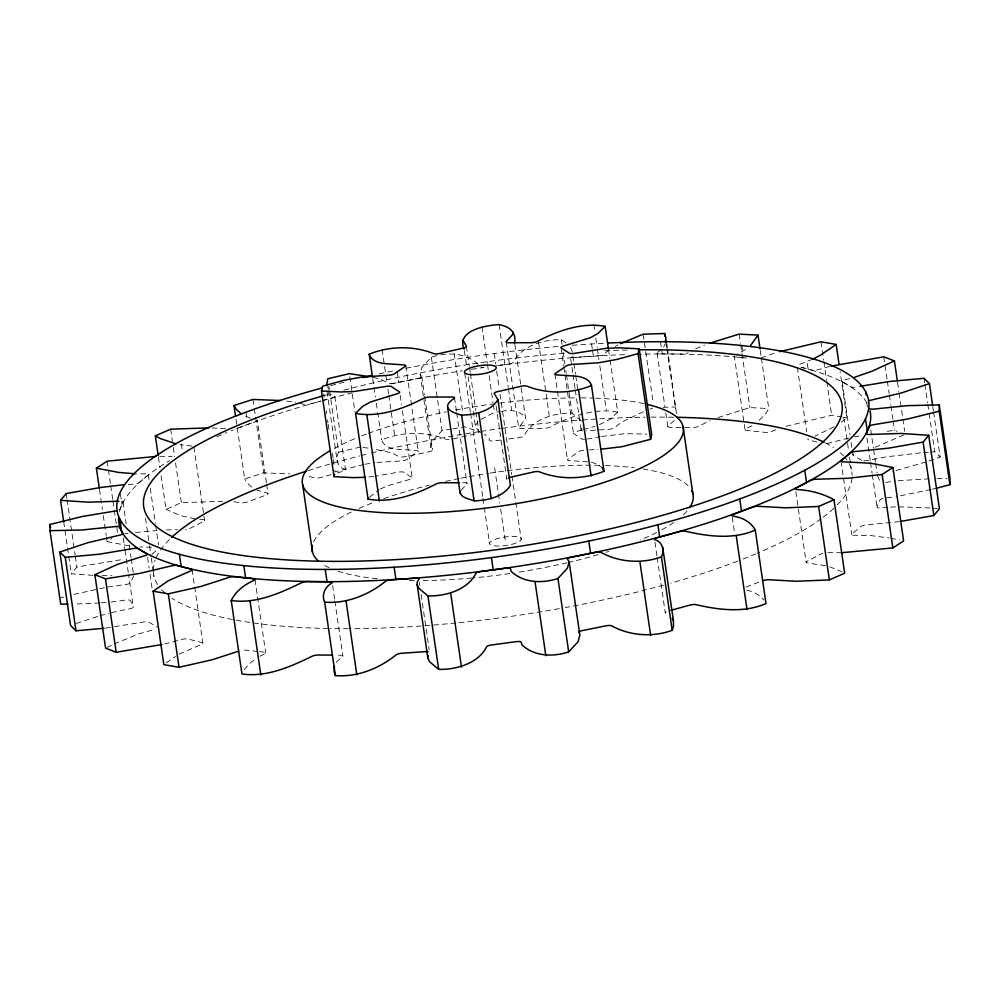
<?xml version="1.0" encoding="UTF-8"?>
<svg xmlns="http://www.w3.org/2000/svg" width="1000" height="1000" viewBox="0 0 1000 1000"><rect width="100%" height="100%" fill="white"/><g stroke="black" fill="none" stroke-linecap="round" stroke-linejoin="round"><path stroke-width="0.75" stroke-dasharray="5 3.75" d="M676.438 413.462L667.625 349.487M453.125 438.95L474.7 434.038A5.038 1.338 -8.3 0 0 478.9 431.938L475.312 425.725L477.887 421.838M329.6 391L338.537 452.212C335.25 458.55 337.562 467.5 345.062 469.312A5.038 1.338 -8.3 0 1 342.638 471.425L336.9 473.013M119.125 509.913A5.038 1.338 -8.3 0 0 119.987 509.137L123 502.212A5.038 1.338 -8.3 0 0 121.275 501.175M133.725 575.662L130.7 582.587A5.038 1.338 -8.3 0 1 125.337 584.562L106.975 587.163M887.9 507.325L881.062 507.887A5.038 1.338 -8.3 0 1 877 506.875L880.013 499.95A5.038 1.338 -8.3 0 1 885.375 497.975L895.113 496.812M663.7 346.912L664.975 344.15M761.388 358.062L768.763 408.562L766.475 412.738L758.238 421.362M582.675 430.913A5.038 1.338 -8.3 0 1 581.087 429.837L582.225 427.95M610.062 360.05L617.65 412.075L610.475 419.125L597.812 425.45M93.038 575.337L71.287 573.8L76.875 567L124.213 559.237M336.3 662.175L342.413 656.663A5.038 1.338 -8.3 0 0 340.037 655.188L335.438 655.15M674.412 420.363L668.3 425.875A5.038 1.338 -8.3 0 0 670.675 427.362L692.125 427.525A5.038 1.338 -8.3 0 0 698.95 426.125L709.85 420.65M244.237 669.8L249.3 663.8L256.65 658.125M369.513 497.275L379.137 489.6M461.163 490.288L466.925 483.925A5.038 1.338 -8.3 0 0 463.488 482.725L460.562 482.725M478.125 364.275C465.513 352.488 447.025 352 431.325 357.175L421.825 367.5L420.15 373.975L430.863 447.425L432.5 449.8A5.038 1.338 -8.3 0 1 428.55 451.925L404.975 456.662A5.038 1.338 -8.3 0 1 398.787 456.587L391.875 452.912L373.475 448.925M451.175 429.1L442.05 430.625L432.537 440.95L430.863 447.425M152.075 554.163L158.588 548.675M166.1 662.913L175.487 656.462M841.237 422.25L846.862 417.875L840.163 371.975M661.538 349.487L657.588 352.425A5.038 1.338 -8.3 0 0 659.963 353.913L681.413 354.075A5.038 1.338 -8.3 0 0 688.238 352.675M609.05 349.888L604.025 354.113A5.038 1.338 -8.3 0 1 597.812 355.863L574.275 357.45A5.038 1.338 -8.3 0 1 570.375 356.388L572.825 373.225M106.425 536.987L107.1 541.587L111.875 538.488M745.413 349.65L736.525 354.6M834.025 426.85L814.887 436.138M481.05 419.425L494.462 412.35L500.188 411.675M565.95 342.8L561.337 339.712C543.938 339.25 521.8 345.575 513.45 362.163A5.038 1.338 -8.3 0 1 508.225 364.15L496.087 365.788M581.3 420.962L572.05 413.162C554.65 412.7 532.513 419.025 524.163 435.613A5.038 1.338 -8.3 0 1 518.938 437.612L506.8 439.237M615.15 346.4L617.875 344.95M179.1 654.163L200.912 644.625A5.038 1.338 -8.3 0 0 201.9 642.6L188.188 639.025A5.038 1.338 -8.3 0 0 181.325 639.525L164.8 643.938M380.363 488.988L387.9 485.7L409.675 479.438A5.038 1.338 -8.3 0 0 411.6 477.337L404.25 472.5A5.038 1.338 -8.3 0 0 398.575 472.125L375.3 476.188M106.825 647.562L113.012 644.475M903.888 434.975L871.925 448.625M259.9 656.225L264.675 653.913A5.038 1.338 -8.3 0 0 263.95 652.113L259.425 651.625M752.013 425.725L746.038 428.625A5.038 1.338 -8.3 0 0 746.762 430.425L764.862 432.35A5.038 1.338 -8.3 0 0 771.912 431.375L777.5 429.15M695.688 348.725L704.538 345.163M643.337 411.75L621.775 422.025L614.738 427.562A5.038 1.338 -8.3 0 1 608.525 429.312L586.462 430.8M161.137 475.688L166.05 509.35L181.363 502.625L222.625 501.362M114.25 643.863L138.787 633.913L154.863 629.325M812.55 359.263L799.087 364.475A5.038 1.338 -8.3 0 0 797.487 365.238M761.2 357.925L775.325 352.837M649.925 409.175L652.562 408.15M717.95 417.6L749.887 407.562L768.763 408.562M377.075 462.413L401.15 460.975A5.038 1.338 -8.3 0 0 407.3 459.212L417.35 452.312A5.038 1.338 -8.3 0 0 416.325 450.562L396.3 449.225C390.513 448.363 383.562 446.075 381.688 439.913C401.75 431.625 426.075 431.2 446.337 439.35A5.038 1.338 -8.3 0 0 450.625 439.462M745.938 587.013L761.363 581.263M76.15 623.475L98.55 616.138M928.975 461.062L940.15 457.062L933.675 412.688M236.012 419.288L244.713 478.975L263.688 472.887L289.775 473.888M926.175 461.95L892.487 471.525M322.212 400.688L331.925 397.975A5.038 1.338 -8.3 0 0 334.35 395.863L330.462 393.963M581.85 430.05L576.038 431.725A5.038 1.338 -8.3 0 0 574.113 433.812L581.462 438.663A5.038 1.338 -8.3 0 0 584.562 439.3M583.3 429.625L594.913 426.287M786.038 426.287L831.688 415.262L842.312 417.088M331.15 474.6L321.1 477.375A5.038 1.338 -8.3 0 1 314.288 477.812L306.35 475.737M99.975 615.75L108.575 613.387M60.8 597.888L63.7 597.112M849.575 378.625L845.138 379.762A5.038 1.338 -8.3 0 0 842.513 381.9L851.038 386.9A5.038 1.338 -8.3 0 0 857.312 386.912M829.788 366.45L818.675 369.562A5.038 1.338 -8.3 0 1 811.812 370.062L800.962 367.25M338.537 452.212L360.062 447.113M73.863 594.425L105.562 587.438M111.438 612.612L129.162 608.9A5.038 1.338 -8.3 0 0 133.275 606.8L128.588 574.663M931 489.487L896.55 496.575M932.463 489.137L936.862 488.113M363.8 464.45L335.125 471.85L334.462 467.262M373.075 377.3L381.163 379.462L388.075 383.137A5.038 1.338 -8.3 0 0 394.25 383.212L417.837 378.475A5.038 1.338 -8.3 0 0 421.788 376.35L420.15 373.975M848.725 438.038L829.388 443.013A5.038 1.338 -8.3 0 1 826.925 443.55M854.338 436.887L862.825 435.262M365.037 464.225L374.412 462.713M587.137 439.038L600.225 436.75M601.688 436.488L624.913 433.65L646.9 434.125M452.7 428.85L464.875 426.812L481.863 432.7M617.65 412.075C594.525 407.738 570.1 416.5 549.65 427.163A5.038 1.338 -8.3 0 1 542.675 428.387L522.225 428.438A5.038 1.338 -8.3 0 1 518.787 427.238L525.737 419.05L520.9 385.737M885.6 482.413L895.337 480.975M887.288 431.312L894.525 430.275L897.175 431.3M500.737 440.05L494.663 440.863A5.038 1.338 -8.3 0 1 489.475 440.275L488.837 437.725L484.35 434.212M899.525 521.575L867.125 524.837A5.038 1.338 -8.3 0 0 860.812 526.55L852.125 533.862A5.038 1.338 -8.3 0 0 854.7 535.3L870.688 535.575L889.05 537.95M125.087 533.713L127.975 533.35M373.85 476.438L366.788 477.175M501.613 411.5C509.762 409.087 520.312 410.75 525.588 417.863M920.588 452.837L886 456.887L868.037 460.363A5.038 1.338 -8.3 0 1 863.15 460.737M898.213 480.675L932.613 478.612M111.062 602.013L125.113 600.125A5.038 1.338 -8.3 0 1 130.45 600.65L133.275 606.8M105.6 628.1L142.688 622.175A5.038 1.338 -8.3 0 1 148.963 622.188L157.487 627.2M135.412 532.5L157.075 530.513M923.425 452.612L929.075 452.188M930.487 452.075L934.737 451.75L940.15 457.062M99.725 602.95L73.725 604.075M101.125 602.85L106.75 602.463M589.075 449.913L598.1 449.375M128.212 484.487L132.875 484.25A5.038 1.338 -8.3 0 0 139.188 482.537L147.875 475.225A5.038 1.338 -8.3 0 0 145.3 473.8L136.463 473.875M890.638 507.1L896.05 506.925M663.075 407.35L675.337 406.962L676.55 410.7M159.75 456.325L172.162 456.425M166.412 529.9L177.3 529.738M841.6 552.725L827.837 552.663M151.6 547.288L140.025 546.962M937 478.462L947.113 478.425M898.763 506.825L931.087 507.987M101.975 575.662L111.962 575.712M211.912 427.912L226.025 428.725M587.875 461.825L569.388 460.6A5.038 1.338 -8.3 0 1 568.362 458.85L578.413 451.95A5.038 1.338 -8.3 0 1 584.562 450.188M191.975 446.037L180.05 444.675M199.65 519.237L202.688 519.487A5.038 1.338 -8.3 0 1 203.612 521.25L189.75 528.525A5.038 1.338 -8.3 0 1 185.338 529.75M932.475 508.113L938.037 508.612M257.925 651.462L245.85 650.188A5.038 1.338 -8.3 0 0 241.025 650.5M286.663 401.112L295.637 402.287M363.05 447.475L370.525 448.4M233.962 501.8L240.9 502.725A5.038 1.338 -8.3 0 0 247.95 501.8L266.175 495A5.038 1.338 -8.3 0 0 266.95 493L256.988 490.163M890.55 538.2L899.338 539.963M129.15 545.85L107.1 541.587M195.087 518.862L181.05 515.788L166.05 509.35M843.825 417.35L846.862 417.875M746.725 590.2C753.363 591.35 759.375 594.987 763.825 599.987M591.225 462.225L596.825 463.925L602.3 467.762M825.525 565.7L808.025 563.05A5.038 1.338 -8.3 0 1 807.1 561.287L820.962 554.012A5.038 1.338 -8.3 0 1 822.862 553.288M817.038 442.088L808.812 439.938A5.038 1.338 -8.3 0 1 808.213 438.688M299.762 403.188L303.575 404.363A5.038 1.338 -8.3 0 0 310.387 403.925L320.737 401.087A379.762 100.85 -8.3 0 0 231.1 430.85M829.663 566.75L841.9 571.75M250.325 418.25L243.675 415.238M861.75 460.35L853.238 455.35A5.038 1.338 -8.3 0 1 853.825 453.925M251.8 487.212L246.887 482.55L244.713 478.975M877.438 475.737L880.263 481.887A5.038 1.338 -8.3 0 0 881.112 482.438M570.588 347.512L572.163 351.2L573.725 361.912M932.788 406.562L933.45 411.15M924.025 378.3L924.688 382.887M924.912 384.412L927.588 402.775M927.812 404.312L928.938 411.962M929.15 413.488L934.737 451.75M897.537 382.337L898.875 391.512M899.1 393.05L902.675 417.537M902.887 419.062L904.675 431.3M883.8 356.825L887.15 379.775M887.375 381.312L889.163 393.55M889.388 395.075L890.725 404.263M890.95 405.788L892.962 419.562M893.175 421.1L894.525 430.275M867.387 406.887L866.725 402.287L867.675 404.412A379.762 100.85 -8.3 0 0 808.125 369.125L806.787 359.938M870.738 429.837L873.413 448.2M873.637 449.725L875.425 461.975M875.65 463.5L876.988 472.688M866.95 438.013L870.3 460.975M870.525 462.5L872.087 473.212M872.312 474.738L877 506.875M842.15 381.25L849.963 434.812M851.087 442.463L851.975 448.587M852.2 450.112L852.862 454.7M843.763 417.375L847.337 441.85M847.55 443.387L848.675 451.037M849.562 457.15L851.35 469.4M841.025 461.163L851.737 534.612M820.975 341.812L823.65 360.175M823.875 361.7L826.55 380.062M826.775 381.587L831.688 415.262M797.35 367.512L806.737 431.775M795.85 491.675L806.112 562.062M760.275 350.412L761.162 356.538M741.9 345.55L743.012 353.2M739.175 334.113L740.512 343.288M740.738 344.825L749.887 407.562M744.987 429.412L734.275 355.962A5.038 1.338 -8.3 0 0 736.05 356.975L746.675 358.113A379.762 100.85 -8.3 0 0 639.888 354.212M732.237 517.125L734.688 533.962M666.725 343.375L667.4 347.962M666.188 344.225L666.637 347.287M666.862 348.812L675.337 406.962M660.475 341.725L662.262 353.963M657.125 353.175L664.938 406.737M665.825 412.863L667.837 426.625M643.162 334.188L653.213 403.05M654.938 542.212L656.95 555.988M657.175 557.513L665.212 612.6M608.5 349.338L609.837 358.512M593.8 324.425L594.925 332.075M595.812 338.188L597.15 347.375M597.375 348.9L598.938 359.613M599.825 365.737L606.3 410.112M591.587 343.95L592.25 348.537M592.475 350.062L593.362 356.188M573.95 363.438L575.513 374.15M575.737 375.675L577.75 389.45M573.05 374.75L575.062 388.525M575.288 390.05L581.087 429.837M561.337 339.712L562 344.3M563.125 351.95L564.9 364.2M565.8 370.312L566.25 373.375M566.462 374.913L572.05 413.162M560.988 347.537L563.663 365.9M563.888 367.425L564.775 373.55M565 375.075L573.488 433.225M554.913 373.938L567.413 459.625M538.525 342.025L549.237 415.475M514.875 344.412L520.675 384.2M506.25 342.25L518.75 427.938M499.113 324.637L508.263 387.375M508.488 388.9L511.613 410.325M494.3 353.55L495.863 364.25M496.662 371.1L499.137 388.088M500.037 394.263L511.75 474.55M511.975 476.1L515.575 500.8M515.8 502.35L521.213 539.4A16.038 4.263 -8.3 0 1 496.55 546.038A16.038 4.263 -8.3 0 1 498.312 538.362A16.038 4.263 -8.3 0 1 521.213 539.4M496.1 405.763L506.812 479.212A5.038 1.338 -8.3 0 1 507.113 478.488M481.962 326.662L487.325 363.387M487.55 364.913L488.212 369.5M489.113 375.625L493.125 403.162M493.35 404.7L494.462 412.35M494.637 467.825L499.775 503.013M500.675 509.137L505.363 541.275M466.4 346.25L469.3 366.138M469.525 367.675L470.188 372.262M470.412 373.787L475.775 410.513M476 412.05L478.675 430.412M464.375 350.75L466.825 367.575M468.162 376.763L475.312 425.725M464.725 373.3L470.363 411.9M470.588 413.45L482.75 496.825M482.975 498.363L484.1 506.087M484.325 507.625L489.513 543.138M454.162 353.363L462.875 413.038M454.462 397.525L456.475 411.3M456.7 412.825L466.962 483.225M431.325 357.175L442.05 430.625M421.788 376.35L424.462 394.712M424.688 396.25L432.5 449.8M405.8 365.838L418.3 451.538M397.137 371.625L398.7 382.337M400.175 395.3L401.512 404.475M402.4 410.6L412.225 477.925M419.363 582.312L419.8 585.375M421.138 594.55L429.175 649.638M382.088 349.4L387 383.062M387.9 389.188L388.562 393.775M388.787 395.3L394.588 435.087M372.75 378.7L375.438 397.062M376.325 403.188L377.438 410.838M377.663 412.362L381.688 439.913M349.787 376.725L354.925 411.912M334.787 396.488L345.513 469.938M328.938 386.413L329.375 389.475M327.825 386.413L328.275 389.475M328.488 391L329.613 398.65M327.013 391.375L337.287 461.775M323.75 393.812L324.188 396.875M326.2 410.65L326.65 413.7M327.537 419.825L327.987 422.887M328.212 424.412L329.1 430.538M332.45 453.488L333.125 458.088M333.338 459.613L334.237 465.737M332.612 585.525L334.613 599.288M334.837 600.825L342.875 655.913M266.425 482.788L257.275 420.05A5.038 1.338 -8.3 0 1 255.463 421.55L237.237 428.35A5.038 1.338 -8.3 0 1 234.975 429M266.65 484.312L267.987 493.5M252.975 399.438L254.088 407.088M254.312 408.612L263.688 472.887M245.987 412.175L247.1 419.825M255.012 579.688L265.725 653.138M193.888 447.025L204.6 520.475M181.425 443.963L182.537 451.613M192.15 569.663L202.862 643.112M170.637 429.175L172.425 441.425M173.325 447.537L174.662 456.725M175.55 462.85L181.363 502.625M158.463 457.325L160.025 468.038M148.262 474.475L149.15 480.6M150.275 488.25L155.412 523.45M155.625 524.975L158.537 544.875M145.525 518.275L149.325 544.288M149.537 545.812L151.1 556.525M151.325 558.05L154.012 576.413M147.575 557.45L149.137 568.162M150.037 574.275L152.037 588.05M123 502.212L126.125 523.638M129.25 545.062L131.037 557.3M131.263 558.825L133.275 572.6M120.425 493.888L121.988 504.6M123.238 537.938L124.8 548.65M125.025 550.175L128.375 573.138M107.15 461.175L110.487 484.125M110.712 485.65L112.725 499.425M112.95 500.962L114.062 508.612M114.288 510.138L117.638 533.088M99.513 489.55L102.413 509.45M103.3 515.562L106.2 535.462M66.162 493.55L66.838 498.137M67.062 499.675L75.1 554.763M75.312 556.287L76.875 567M63.7 521.775L71.287 573.8M665.65 613.237A5.038 1.338 -8.3 0 1 666.1 611.825M119.475 511.562A379.762 100.85 -8.3 0 1 169.688 460.562M216.962 436.737A379.762 100.85 -8.3 0 1 226.85 432.575M322.275 400.65A379.762 100.85 -8.3 0 1 352.062 392.887M391.287 383.9A379.762 100.85 -8.3 0 1 462.287 370.737M471.488 369.312A379.762 100.85 -8.3 0 1 483.775 367.5M497.625 365.575A379.762 100.85 -8.3 0 1 627.688 354.55M801.162 367.312A379.762 100.85 -8.3 0 1 806.762 368.75M483.95 367.413A5.038 1.338 -8.3 0 1 481.438 367.6M852.013 477.975A352.875 93.713 -8.3 0 1 836.725 505.462M833.713 508.4A352.875 93.713 -8.3 0 1 822.312 517.875M821.15 518.737A352.875 93.713 -8.3 0 1 757.3 553.25M755.875 553.85A352.875 93.713 -8.3 0 1 739.062 560.6M737.663 561.138A352.875 93.713 -8.3 0 1 670.65 583.15M663.438 585.163A352.875 93.713 -8.3 0 1 565.275 607.537M559.263 608.625A352.875 93.713 -8.3 0 1 457.488 622.863M455.975 623.013A352.875 93.713 -8.3 0 1 349.963 628.7M348.5 628.7A352.875 93.713 -8.3 0 1 329.85 628.55M328.312 628.525A352.875 93.713 -8.3 0 1 171.912 598.212M165.25 593.2A352.875 93.713 -8.3 0 1 160.95 588.962M157.6 584.55A352.875 93.713 -8.3 0 1 153.287 571.875M153.238 570.337A352.875 93.713 -8.3 0 1 155.1 560.188M156.163 557.587A352.875 93.713 -8.3 0 1 170.613 538.4M308.188 470.625A352.875 93.713 -8.3 0 1 359.562 455.95M361.062 455.575A352.875 93.713 -8.3 0 1 368.562 453.688M371.388 452.987A352.875 93.713 -8.3 0 1 479.412 431.637M480.925 431.4A352.875 93.713 -8.3 0 1 500.737 428.537M502.262 428.338A352.875 93.713 -8.3 0 1 580.875 420.087M582.362 419.975A352.875 93.713 -8.3 0 1 645.025 417.212M650.975 417.137A352.875 93.713 -8.3 0 1 673.988 417.238M825.362 442.9A352.875 93.713 -8.3 0 1 833.45 447.6M840.113 452.625A352.875 93.713 -8.3 0 1 843.413 455.775M845.325 457.938A352.875 93.713 -8.3 0 1 847.013 460.15M849.075 463.537A352.875 93.713 -8.3 0 1 852.125 475.487M686.85 511.275A192.475 51.112 -8.3 0 1 683.238 514.987M673.725 522.525A192.475 51.112 -8.3 0 1 661.287 530.062M656.525 532.55A192.475 51.112 -8.3 0 1 640.525 539.888M608.763 551.425A192.475 51.112 -8.3 0 1 606.163 552.25M598.175 554.65A192.475 51.112 -8.3 0 1 568.575 562.425M567.112 562.762A192.475 51.112 -8.3 0 1 516.75 572.475M509.837 573.513A192.475 51.112 -8.3 0 1 473.4 577.875M471.85 578.013A192.475 51.112 -8.3 0 1 421.388 580.6M414.412 580.612A192.475 51.112 -8.3 0 1 407.575 580.513M377.175 578.75A192.475 51.112 -8.3 0 1 337.725 571.1M329.15 567.762A192.475 51.112 -8.3 0 1 322.262 563.987M313.675 541.825A192.475 51.112 -8.3 0 1 351.325 512.025M359.225 508.35A192.475 51.112 -8.3 0 1 372.863 502.688M383.663 498.7A192.475 51.112 -8.3 0 1 429.525 485.15M445.637 481.375A192.475 51.112 -8.3 0 1 459.175 478.537M460.7 478.237A192.475 51.112 -8.3 0 1 488.6 473.338M489.988 473.125A192.475 51.112 -8.3 0 1 603.9 465.462M605.4 465.525A192.475 51.112 -8.3 0 1 634.325 467.75M643.05 468.988A192.475 51.112 -8.3 0 1 689.575 487.475M334.25 448.425A192.475 51.112 -8.3 0 1 357.912 437.388M361.75 435.863A192.475 51.112 -8.3 0 1 367.013 433.85M368.35 433.35A192.475 51.112 -8.3 0 1 446.325 411.825M455.45 410.025A192.475 51.112 -8.3 0 1 492.625 403.988M499.562 403.088A192.475 51.112 -8.3 0 1 576.95 397.875M581.125 397.875A192.475 51.112 -8.3 0 1 594.075 398.137M595.575 398.188A192.475 51.112 -8.3 0 1 643.938 403.65M323.45 395.75A352.875 93.713 -8.3 0 1 330.65 393.725M343.812 390.163A352.875 93.713 -8.3 0 1 565.1 353.212M604.788 350.775A352.875 93.713 -8.3 0 1 629.212 349.988M330.775 385.625A379.762 100.85 -8.3 0 1 347.25 381.4M379.188 373.888A379.762 100.85 -8.3 0 1 395.438 370.412M405.875 368.275A379.762 100.85 -8.3 0 1 558.575 346.413M572.15 345.288A379.762 100.85 -8.3 0 1 604.875 343.2"/><path stroke-width="1.5" d="M67.938 604.1L60.712 604.125L50 530.675L50.087 524.438L82.163 516.512L114.625 511.112A5.038 1.338 -8.3 0 0 117.163 510.637M936.862 488.113L949.912 484.65L939.2 411.2L939.287 404.963L907.312 405.65L874.887 408.963A5.038 1.338 -8.3 0 1 869.55 408.438M949.912 484.65L950 478.413L939.287 404.963M670.95 610.312L689.613 605.163A5.038 1.338 -8.3 0 1 696.425 604.738C719.062 609.987 744.137 613.1 766 603.575L755.288 530.125C733.425 539.65 708.35 536.538 685.713 531.275A5.038 1.338 -8.3 0 0 678.9 531.712L657.362 537.663A5.038 1.338 -8.3 0 0 654.938 539.775C662.438 541.587 664.75 550.538 661.462 556.875C642.2 563.962 619.2 562.425 601.213 552.513A5.038 1.338 -8.3 0 0 595.025 552.425L571.45 557.163A5.038 1.338 -8.3 0 0 567.5 559.288L569.138 561.663L579.85 635.112L578.175 641.587L568.675 651.912C552.975 657.087 534.487 656.6 521.875 644.812L521.237 642.262A5.038 1.338 -8.3 0 0 516.05 641.675L491.775 644.938A5.038 1.338 -8.3 0 0 486.55 646.925C478.2 663.525 456.062 669.837 438.663 669.375L429.412 661.575L427.837 657.887L417.125 584.438L417.2 582.075L418.913 579.25A5.038 1.338 -8.3 0 0 415.012 578.188L391.475 579.775A5.038 1.338 -8.3 0 0 385.262 581.525C368.438 595.025 346.463 603.95 324.663 602.125C321.262 595.112 325 586.663 331.7 583.212A5.038 1.338 -8.3 0 0 329.325 581.737L307.875 581.562A5.038 1.338 -8.3 0 0 301.05 582.962C279.488 593.45 255.637 604.05 231.238 600.525L241.962 673.975C266.35 677.5 290.2 666.9 311.762 656.413A5.038 1.338 -8.3 0 1 318.587 655.013L332.375 655.125M427.837 657.887L427.925 655.525M334.387 666.325L334.162 671.838L335.375 675.575C357.188 677.4 379.15 668.475 395.975 654.975A5.038 1.338 -8.3 0 1 402.188 653.225L425.725 651.637A5.038 1.338 -8.3 0 1 428.038 651.637M665.612 342.762L665.837 337.25L664.625 333.512L643.162 334.188L620.575 343.638M464.15 349.212C455.812 329.963 487.362 325.175 499.113 324.637C508.963 326.45 516.388 331.5 514.65 342.887M513.088 332.175L513.013 334.113L506.287 341.538A5.038 1.338 -8.3 0 0 509.725 342.738L530.175 342.7A5.038 1.338 -8.3 0 0 537.15 341.475C557.6 330.812 582.013 322.038 605.15 326.375L597.975 333.438L590.4 337.725L563.538 346.025A5.038 1.338 -8.3 0 0 561.613 348.125L568.962 352.975A5.038 1.338 -8.3 0 0 574.625 353.338L606.425 348.288L619.775 347.812L639.188 348.812L638.088 353.612L617.112 359.375L598.8 362.75L572.062 364.487A5.038 1.338 -8.3 0 0 565.913 366.25L555.85 373.15A5.038 1.338 -8.3 0 0 556.888 374.9L576.912 376.238C582.7 377.1 589.65 379.387 591.525 385.55C571.462 393.837 547.137 394.263 526.875 386.112A5.038 1.338 -8.3 0 0 520.087 386.512L498.512 391.425A5.038 1.338 -8.3 0 0 494.312 393.525L497.9 399.738C490.788 411.413 474.363 414.913 461.6 415.138C451.587 412.362 439.85 407.663 454.425 398.237A5.038 1.338 -8.3 0 0 450.988 397.025L430.538 397.075A5.038 1.338 -8.3 0 0 423.562 398.3C403.113 408.963 378.688 417.738 355.562 413.387L368.062 499.087C391.2 503.425 415.613 494.65 436.062 483.988A5.038 1.338 -8.3 0 1 443.038 482.762L459.113 482.738M365.288 477.262L353.438 477.65L334.025 476.65L321.525 390.95L322.625 386.163L343.587 380.387L361.912 377.013L388.65 375.288A5.038 1.338 -8.3 0 0 394.8 373.512L404.85 366.613A5.038 1.338 -8.3 0 0 403.825 364.875L383.8 363.537C378.013 362.675 371.062 360.387 369.188 354.212C389.237 345.938 413.575 345.513 433.837 353.663A5.038 1.338 -8.3 0 0 440.625 353.263L462.188 348.35A5.038 1.338 -8.3 0 0 466.4 346.25L462.812 340.037M334.025 476.65L334.575 474.25M601.112 449.2L621.912 446.712L650.588 439.3L651.688 434.513L639.188 348.812M460.2 491.35C459.875 497.85 469.525 498.963 474.1 500.825C486.863 500.6 503.288 497.1 510.4 485.425L497.9 399.738M578.4 632.013A5.038 1.338 -8.3 0 1 582.163 630.612L605.75 625.875A5.038 1.338 -8.3 0 1 611.925 625.962C629.925 635.875 652.913 637.413 672.188 630.325L673.5 626.25L673.425 620.775L662.712 547.325M939.2 411.2L907.125 419.125L874.663 424.525A5.038 1.338 -8.3 0 0 869.3 426.5L866.275 433.425A5.038 1.338 -8.3 0 0 870.35 434.438L900.888 433.45L928.713 435.288L939.425 508.738L933.838 515.538L900.962 521.337M231.238 600.525C235.787 591.163 244.513 584.438 253.962 580.462A5.038 1.338 -8.3 0 0 253.238 578.663L235.138 576.737A5.038 1.338 -8.3 0 0 228.088 577.712L201.175 586.375L168.312 593.837L153.138 591.213L163.85 664.663L179.025 667.288L211.887 659.825L238.8 651.162M709.925 343.125L739.175 334.113L758.037 335.112L750.7 345.288M355.562 413.387L362.738 406.337L370.312 402.05L397.175 393.75A5.038 1.338 -8.3 0 0 399.087 391.65L391.75 386.8A5.038 1.338 -8.3 0 0 386.075 386.425L354.288 391.488L340.925 391.962L321.525 390.95M368.062 499.087L368.5 498.425M63.7 521.775L60.575 500.35L66.162 493.55L100.475 487.512L123.55 484.738M841.6 552.725L892.85 547.913L903.612 540.962L892.9 467.512L870.85 463.237L843.988 461.85A5.038 1.338 -8.3 0 1 841.413 460.412L850.1 453.1A5.038 1.338 -8.3 0 1 856.413 451.388L888.812 448.125L923.125 442.088L928.713 435.288M417.125 584.438L418.7 588.125L427.95 595.925C445.35 596.388 467.488 590.075 475.838 573.475A5.038 1.338 -8.3 0 1 481.062 571.487L505.337 568.225A5.038 1.338 -8.3 0 1 510.525 568.812L511.163 571.362C523.775 583.15 542.263 583.638 557.95 578.462L567.463 568.138L569.138 561.663M153.138 591.213L168.388 580.712L190.2 571.175A5.038 1.338 -8.3 0 0 191.188 569.15L177.475 565.575A5.038 1.338 -8.3 0 0 170.613 566.075L140.05 573.337L105.475 578.812L94.875 574.725L105.588 648.175L116.2 652.262L162 644.5M839.05 364.325L836.15 344.425L820.9 354.925L812.55 359.263M99.288 488.025L96.388 468.137L107.15 461.175L155.7 456.45M762.763 580.737A5.038 1.338 -8.3 0 1 769.812 579.812L796.587 581.263L829.362 579.913L844.663 573.188L833.95 499.738C822.763 493.55 810.075 490.175 797.312 489.6A5.038 1.338 -8.3 0 1 796.388 487.837L810.25 480.562A5.038 1.338 -8.3 0 1 817.125 479.212L847.6 478.275L882.138 474.462L892.9 467.512M94.875 574.725L117.137 564.513L144.137 555.875A5.038 1.338 -8.3 0 0 146.762 553.737L138.25 548.737A5.038 1.338 -8.3 0 0 131.962 548.725L99.525 554.175L65.263 557.35L59.85 552.025L87.825 542.688L118.45 535.45A5.038 1.338 -8.3 0 0 122.562 533.35L119.738 527.2A5.038 1.338 -8.3 0 0 114.4 526.675L81.975 529.987L50 530.675M897.312 380.8L894.412 360.913L872.15 371.138L854.013 377.475M158.238 455.788L155.338 435.9L170.637 429.175L209.075 427.887M755.288 530.125C751.038 521.875 741.938 517.388 733.05 516.1A5.038 1.338 -8.3 0 1 733.825 514.087L752.05 507.287A5.038 1.338 -8.3 0 1 759.1 506.362L785.875 507.812L818.637 506.463L833.95 499.738M508.65 477.713A5.038 1.338 -8.3 0 1 511.025 477.113L532.587 472.2A5.038 1.338 -8.3 0 1 539.375 471.8C559.637 479.95 583.962 479.525 604.025 471.25L591.525 385.55M932.562 405.037L929.438 383.612L901.45 392.95L870.837 400.188A5.038 1.338 -8.3 0 0 868.487 400.788M235.562 416.225L234 405.525L252.975 399.438L280.562 400.525M779.587 351.65L820.975 341.812L836.15 344.425M831.137 366.125L883.8 356.825L894.412 360.913M859.987 386.337L889.75 381.463L924.025 378.3L929.438 383.612M104.05 628.263L75.975 630.8L70.562 625.475L59.85 552.025M118.938 501.2L88.4 502.188L60.575 500.35M135.037 473.8L118.438 472.4L96.388 468.137M368.65 376.512L349.35 373.663L327.812 378.762L326.538 385.575M175.85 443.738L160.863 438.775L155.338 435.9M241.088 413.762L236.175 409.1L234 405.525M602.3 467.762L604.025 471.25M672.225 618.337L673.425 620.775M923.125 442.088L933.838 515.538M882.138 474.462L892.85 547.913M865.888 392.163L866.338 395.225M865.512 418.8L867.3 431.05M818.637 506.463L829.362 579.913M804.737 470.25L806.525 482.5M758.037 335.112L760.05 348.888M739.725 498.975L741.513 511.225M736.312 536.2L747.025 609.65M683.037 426.388L692.862 493.725M664.625 333.512L665.075 336.575M665.525 339.625L665.962 342.688M638.088 353.612L650.588 439.3M657.887 524.738L659.675 536.987M661.462 556.875L672.188 630.325M639.938 561.975L650.65 635.425M605.15 326.375L608.275 347.8M578.625 390.375L591.125 476.062M588.8 541.062L590.575 553.3M557.95 578.462L568.675 651.912M535.125 582.275L545.837 655.725M478.75 413.113L491.25 498.812M491.413 557.612L493.2 569.85M461.6 415.138L474.1 500.825M447.625 407.6L460.125 493.288M450.763 593.612L461.475 667.062M427.95 595.925L438.663 669.375M369.188 354.212L372.525 377.175M394.125 567.212L395.913 579.45M366.912 415.35L379.412 501.05M346.125 601.45L356.838 674.9M325.238 569.438L327.025 581.675M324.663 602.125L335.375 675.575M302.675 484.762L312.5 552.1M250.113 601.525L260.825 674.975M243.812 565.6L245.6 577.85M179.375 554.275L181.163 566.512M168.312 593.837L179.025 667.288M119.825 518.987L121.613 531.225M105.475 578.812L116.2 652.262M65.263 557.35L75.975 630.8M50.087 524.438L50.538 527.5M869.987 410.725A379.762 100.85 -8.3 0 1 505.5 568.15A379.762 100.85 -8.3 0 1 118.575 518.35M171.637 537.413A352.875 93.713 -8.3 0 1 306.725 471.087M677.038 417.287A352.875 93.713 -8.3 0 1 824.1 442.262M691.625 490.525A192.475 51.112 -8.3 0 1 689.663 507.6M318.625 561.25A192.475 51.112 -8.3 0 1 312.462 545.35M646.925 404.325A192.475 51.112 -8.3 0 1 624.225 475.188A192.475 51.112 -8.3 0 1 373.075 511.95A192.475 51.112 -8.3 0 1 330.213 450.688M638.188 349.837A352.875 93.713 -8.3 0 1 773.3 474.062A352.875 93.713 -8.3 0 1 230.4 553.587A352.875 93.713 -8.3 0 1 322.025 396.15M607.812 343.05A379.762 100.85 -8.3 0 1 808.763 468.05A379.762 100.85 -8.3 0 1 213.775 561.625A379.762 100.85 -8.3 0 1 321.95 388M363.188 377.537A379.762 100.85 -8.3 0 1 371.887 375.525M471.55 374.663A16.038 4.263 -8.3 0 0 496.213 368.013A16.038 4.263 -8.3 0 0 473.312 366.987A16.038 4.263 -8.3 0 0 471.55 374.663"/></g></svg>
